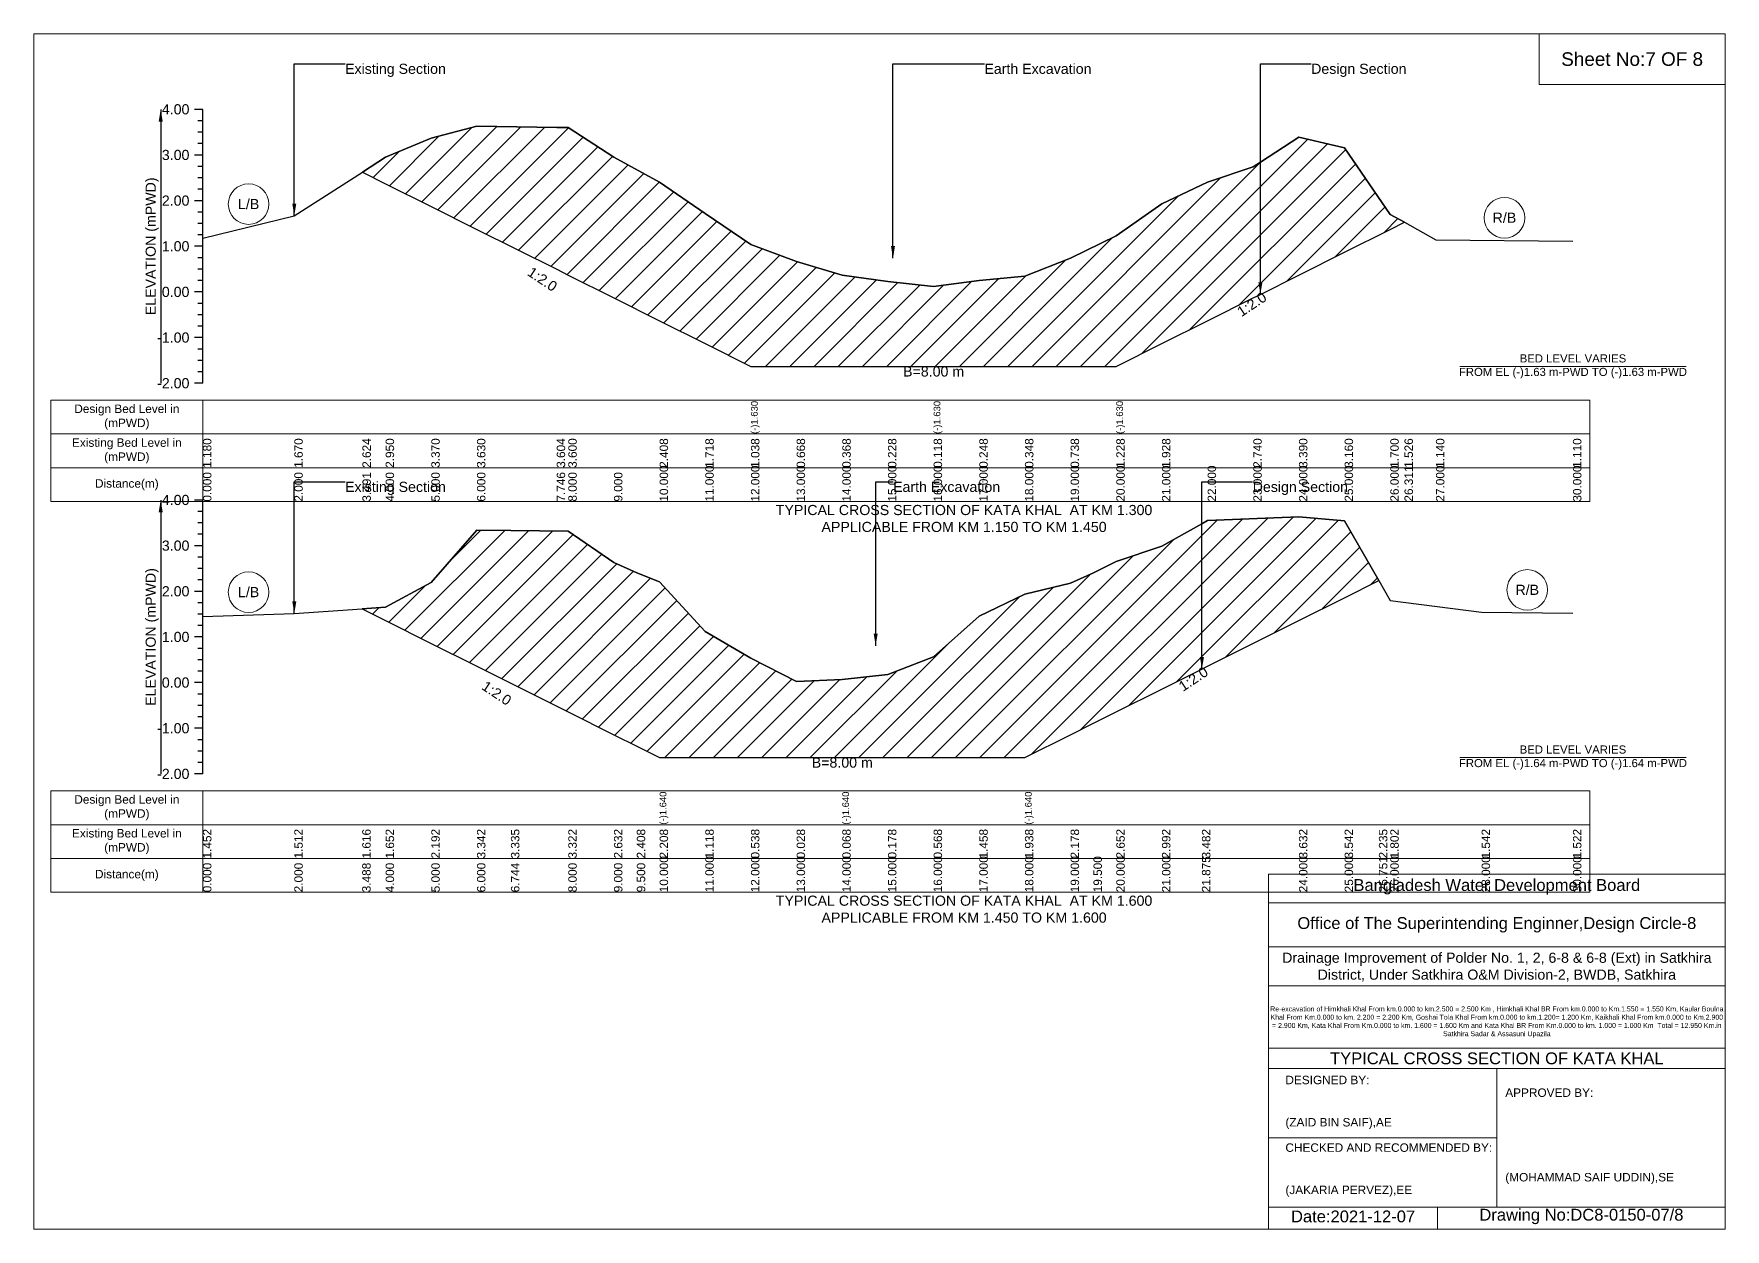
# Model space of a CAD drawing. Header units: inches. Extents: x 91000 to 628000, y -5656 to 0.
# Drawn here: x 540000 to 548000, y -5656 to 0 of the extents above; entities that cross this region are included whole.
import ezdxf

# ---------------------------------------------------------------- set-up
doc = ezdxf.new("R2010")
doc.units = ezdxf.units.IN
doc.header["$LTSCALE"] = 7
doc.header["$MEASUREMENT"] = 0
for name, color, linetype, lineweight in [('Cross section Data Border', 7, 'Continuous', 9), ('Cross Section Labels', 7, 'Continuous', 9), ('Existing_Bed_Level for Xsection', 7, 'Continuous', 25)]:
    doc.layers.add(name, color=color, linetype=linetype, lineweight=lineweight)
doc.styles.get("Standard").update_dxf_attribs({"font": 'arial.ttf'})
doc.dimstyles.get("Standard").update_dxf_attribs({"dimtxt": 0.18, "dimasz": 0.18, "dimexe": 0.18, "dimexo": 0.0625, "dimgap": 0.09, "dimtad": 0, "dimtih": 1, "dimtoh": 1, "dimdec": 4, "dimzin": 0, "dimdsep": 46, "dimtxsty": 'Standard', "dimcen": 0.09, "dimadec": 0, "dimazin": 0, "dimtfac": 1, "dimtdec": 4, "dimtofl": 0, "dimtmove": 0, "dimatfit": 3, "dimfxl": 1, "dimtolj": 1, "dimtzin": 0, "dimarcsym": 0})

msp = doc.modelspace()

# ---------------------------------------------------------------- hatches: boundary and pattern name
at = {"layer": 'Existing_Bed_Level for Xsection'}
h = msp.add_hatch(dxfattribs=at)
h.set_pattern_fill('ANSI31', color=256, scale=648, style=0)
h.paths.add_polyline_path([(541554.1, -654.6), (541664, -709.6), (541880, -817.6), (542096, -925.6), (542473.1, -1114.1), (542528, -1141.6), (542744, -1249.6), (542960, -1357.6), (543176, -1465.6), (543392, -1573.6), (543608, -1573.6), (543824, -1573.6), (544040, -1573.6), (544256, -1573.6), (544472, -1573.6), (544688, -1573.6), (544904, -1573.6), (545120, -1573.6), (545336, -1465.6), (545552, -1357.6), (545768, -1249.6), (545801.6, -1232.8), (545984, -1141.6), (546200, -1033.6), (546416, -925.6), (546483.2, -891.9), (546416, -854.3), (546200, -538.9), (545984, -489.2), (545801.6, -607.8), (545768, -629.6), (545552, -701.4), (545336, -805), (545120, -956.2), (544904, -1062.1), (544688, -1146.3), (544472, -1167.9), (544256, -1196), (544040, -1172.2), (543824, -1142), (543608, -1077.2), (543392, -997.3), (543176, -850.4), (542960, -701.4), (542744, -584.3), (542528, -443.9), (542473.1, -443.1), (542096, -437.4), (541880, -493.6), (541664, -584.3)])
h = msp.add_hatch(dxfattribs=at)
h.set_pattern_fill('ANSI31', color=256, scale=648, style=0)
h.paths.add_polyline_path([(541553.3, -2721), (541664, -2776.3), (541880, -2884.3), (542096, -2992.3), (542256.7, -3072.6), (542528, -3208.3), (542744, -3316.3), (542852, -3370.3), (542960, -3424.3), (543176, -3424.3), (543392, -3424.3), (543608, -3424.3), (543824, -3424.3), (544040, -3424.3), (544256, -3424.3), (544472, -3424.3), (544688, -3424.3), (544904, -3316.3), (545012, -3262.3), (545120, -3208.3), (545336, -3100.3), (545525.1, -3005.7), (545552, -2992.3), (545984, -2776.3), (546200, -2668.3), (546362.2, -2587.2), (546200, -2305), (545984, -2285.5), (545552, -2302.8), (545525.1, -2317.9), (545336, -2423.8), (545120, -2497.2), (545012, -2549.9), (544904, -2599.6), (544688, -2651.4), (544472, -2755.1), (544256, -2947.4), (544040, -3031.6), (543824, -3055.4), (543608, -3064), (543392, -2953.8), (543176, -2828.6), (542960, -2593.1), (542852, -2549.9), (542744, -2501.5), (542528, -2352.5), (542256.7, -2349.8), (542096, -2348.2), (541880, -2596.6), (541664, -2713.2)])

# ---------------------------------------------------------------- linework, layer by layer
at = {"layer": 'Cross section Data Border'}
for points in [[(540080, -1733.5), (547360, -1733.5), (547360, -2213.5), (540080, -2213.5)], [(540080, -3582), (547360, -3582), (547360, -4062), (540080, -4062)]]:
    msp.add_lwpolyline(points, close=True, dxfattribs=at)
for points in [[(540800, -1733.5), (540800, -2213.5)], [(540080, -1893.5), (547360, -1893.5)], [(540080, -2053.5), (547360, -2053.5)], [(540800, -3582), (540800, -4062)], [(540080, -3742), (547360, -3742)], [(540080, -3902), (547360, -3902)]]:
    msp.add_lwpolyline(points, dxfattribs=at)
at = {"layer": 'Cross Section Labels'}
for points in [[(540000, 0), (548000, 0), (548000, -5656), (540000, -5656)], [(547120, 0), (548000, 0), (548000, -240), (547120, -240)]]:
    msp.add_lwpolyline(points, close=True, dxfattribs=at)
for points in [[(546744.2, -1573.6), (547815.8, -1573.6)], [(546744.2, -3424.3), (547815.8, -3424.3)], [(545840, -5656), (545840, -3976), (548000, -3976)], [(545840, -4112), (548000, -4112)], [(545840, -4320), (548000, -4320)], [(545840, -4504), (548000, -4504)], [(545840, -4800), (548000, -4800)], [(545840, -4896), (548000, -4896)], [(546920, -4896), (546920, -5552)], [(545840, -5224), (546920, -5224)], [(545840, -5552), (548000, -5552)], [(546640, -5552), (546640, -5656)]]:
    msp.add_lwpolyline(points, dxfattribs=at)
for centre in [(541016, -805.7), (546956, -870.5), (541016, -2641.9), (547064, -2631.1)]:
    msp.add_circle(centre, 96, dxfattribs=at)
at = {"layer": 'Existing_Bed_Level for Xsection'}
for points in [[(540800, -357.5), (540760, -357.5)], [(540800, -1653.5), (540800, -1437.5), (540800, -1221.5), (540800, -1005.5), (540800, -789.5), (540800, -573.5), (540800, -357.5)], [(540800, -411.5), (540776, -411.5)], [(540800, -465.5), (540776, -465.5)], [(540800, -966.6), (541232, -860.8), (541554.1, -654.6), (541664, -584.3), (541880, -493.6), (542096, -437.4), (542473.1, -443.1), (542528, -443.9), (542744, -584.3), (542960, -701.4), (543176, -850.4), (543392, -997.3), (543392, -997.3), (543608, -1077.2), (543824, -1142), (544040, -1172.2), (544256, -1196), (544256, -1196), (544472, -1167.9), (544688, -1146.3), (544904, -1062.1), (545120, -956.2), (545120, -956.2), (545336, -805), (545552, -701.4), (545768, -629.6), (545801.6, -607.8), (545984, -489.2), (546200, -538.9), (546416, -854.3), (546483.2, -891.9), (546632, -975.2), (547280, -981.7)], [(540800, -519.5), (540776, -519.5)], [(540800, -573.5), (540760, -573.5)], [(540800, -627.5), (540776, -627.5)], [(540800, -681.5), (540776, -681.5)], [(540800, -789.5), (540760, -789.5)], [(540800, -735.5), (540776, -735.5)], [(540800, -843.5), (540776, -843.5)], [(540800, -897.5), (540776, -897.5)], [(540800, -951.5), (540776, -951.5)], [(540800, -1005.5), (540760, -1005.5)], [(540800, -1059.5), (540776, -1059.5)], [(540800, -1113.5), (540776, -1113.5)], [(540800, -1167.5), (540776, -1167.5)], [(540800, -1221.5), (540760, -1221.5)], [(540800, -1275.5), (540776, -1275.5)], [(540800, -1329.5), (540776, -1329.5)], [(540800, -1437.5), (540760, -1437.5)], [(540800, -1383.5), (540776, -1383.5)], [(540800, -1491.5), (540776, -1491.5)], [(540800, -1545.5), (540776, -1545.5)], [(540800, -1599.5), (540776, -1599.5)], [(540800, -1653.5), (540760, -1653.5)], [(540800, -2206), (540760, -2206)], [(540800, -3502), (540800, -3286), (540800, -3070), (540800, -2854), (540800, -2638), (540800, -2422), (540800, -2206)], [(540800, -2260), (540776, -2260)], [(540800, -2314), (540776, -2314)], [(540800, -2756.4), (541232, -2743.5), (541553.3, -2721), (541664, -2713.2), (541880, -2596.6), (542096, -2348.2), (542256.7, -2349.8), (542528, -2352.5), (542744, -2501.5), (542852, -2549.9), (542960, -2593.1), (542960, -2593.1), (543176, -2828.6), (543392, -2953.8), (543608, -3064), (543824, -3055.4), (543824, -3055.4), (544040, -3031.6), (544256, -2947.4), (544472, -2755.1), (544688, -2651.4), (544688, -2651.4), (544904, -2599.6), (545012, -2549.9), (545120, -2497.2), (545336, -2423.8), (545525.1, -2317.9), (545552, -2302.8), (545984, -2285.5), (546200, -2305), (546362.2, -2587.2), (546416, -2680.8), (546848, -2737), (547280, -2741.3)], [(540800, -2368), (540776, -2368)], [(540800, -2422), (540760, -2422)], [(540800, -2476), (540776, -2476)], [(540800, -2530), (540776, -2530)], [(540800, -2638), (540760, -2638)], [(540800, -2584), (540776, -2584)], [(540800, -2692), (540776, -2692)], [(540800, -2746), (540776, -2746)], [(540800, -2854), (540760, -2854)], [(540800, -2800), (540776, -2800)], [(540800, -2908), (540776, -2908)], [(540800, -2962), (540776, -2962)], [(540800, -3016), (540776, -3016)], [(540800, -3070), (540760, -3070)], [(540800, -3124), (540776, -3124)], [(540800, -3178), (540776, -3178)], [(540800, -3232), (540776, -3232)], [(540800, -3286), (540760, -3286)], [(540800, -3340), (540776, -3340)], [(540800, -3394), (540776, -3394)], [(540800, -3502), (540760, -3502)], [(540800, -3448), (540776, -3448)]]:
    msp.add_lwpolyline(points, dxfattribs=at)
for points in [[(541554.1, -654.6), (541554.1, -654.6), (541664, -709.6), (541880, -817.6), (542096, -925.6), (542473.1, -1114.1), (542528, -1141.6), (542744, -1249.6), (542960, -1357.6), (543176, -1465.6), (543392, -1573.6), (543392, -1573.6), (543608, -1573.6), (543824, -1573.6), (544040, -1573.6), (544256, -1573.6), (544256, -1573.6), (544472, -1573.6), (544688, -1573.6), (544904, -1573.6), (545120, -1573.6), (545120, -1573.6), (545336, -1465.6), (545552, -1357.6), (545768, -1249.6), (545801.6, -1232.8), (545984, -1141.6), (546200, -1033.6), (546416, -925.6), (546483.2, -891.9), (546483.2, -891.9), (546483.2, -891.9), (546416, -854.3), (546200, -538.9), (545984, -489.2), (545801.6, -607.8), (545768, -629.6), (545552, -701.4), (545336, -805), (545120, -956.2), (545120, -956.2), (544904, -1062.1), (544688, -1146.3), (544472, -1167.9), (544256, -1196), (544256, -1196), (544040, -1172.2), (543824, -1142), (543608, -1077.2), (543392, -997.3), (543392, -997.3), (543176, -850.4), (542960, -701.4), (542744, -584.3), (542528, -443.9), (542473.1, -443.1), (542096, -437.4), (541880, -493.6), (541664, -584.3), (541554.1, -654.6)], [(541553.3, -2721), (541553.3, -2721), (541664, -2776.3), (541880, -2884.3), (542096, -2992.3), (542256.7, -3072.6), (542528, -3208.3), (542744, -3316.3), (542852, -3370.3), (542960, -3424.3), (542960, -3424.3), (543176, -3424.3), (543392, -3424.3), (543608, -3424.3), (543824, -3424.3), (543824, -3424.3), (544040, -3424.3), (544256, -3424.3), (544472, -3424.3), (544688, -3424.3), (544688, -3424.3), (544904, -3316.3), (545012, -3262.3), (545120, -3208.3), (545336, -3100.3), (545525.1, -3005.7), (545552, -2992.3), (545984, -2776.3), (546200, -2668.3), (546362.2, -2587.2), (546362.2, -2587.2), (546362.2, -2587.2), (546200, -2305), (545984, -2285.5), (545552, -2302.8), (545525.1, -2317.9), (545336, -2423.8), (545120, -2497.2), (545012, -2549.9), (544904, -2599.6), (544688, -2651.4), (544688, -2651.4), (544472, -2755.1), (544256, -2947.4), (544040, -3031.6), (543824, -3055.4), (543824, -3055.4), (543608, -3064), (543392, -2953.8), (543176, -2828.6), (542960, -2593.1), (542960, -2593.1), (542852, -2549.9), (542744, -2501.5), (542528, -2352.5), (542256.7, -2349.8), (542096, -2348.2), (541880, -2596.6), (541664, -2713.2), (541553.3, -2721)]]:
    msp.add_lwpolyline(points, close=True, dxfattribs=at)

# ---------------------------------------------------------------- texts
at = {"layer": 'Cross section Data Border', "char_height": 40, "width": 640, "attachment_point": 5}
for s, insert in [('Design Bed Level in (mPWD)', (540440, -1813.5)), ('Existing Bed Level in (mPWD)', (540440, -1973.5)), ('Distance(m)', (540440, -2133.5)), ('Design Bed Level in (mPWD)', (540440, -3662)), ('Existing Bed Level in (mPWD)', (540440, -3822)), ('Distance(m)', (540440, -3982))]:
    msp.add_mtext(s, dxfattribs=dict(at, insert=insert))
at = {"layer": 'Cross Section Labels'}
for s, insert, char_height, attachment_point in [('Existing Section', (541472, -141.5), 48, 1), ('Earth Excavation', (544496, -141.5), 48, 1), ('Design Section', (546041.6, -141.5), 48, 1), ('Sheet No:7 OF 8', (547560, -120), 64, 5), ('L/B', (541016, -805.7), 48, 5), ('R/B', (546956, -870.5), 48, 5), ('BED LEVEL VARIES ^JFROM EL (-)1.63 m-PWD TO (-)1.63 m-PWD', (547280, -1573.6), 38.4, 5), ('B=8.00 m', (544256, -1573.6), 48, 2), ('Existing Section', (541472, -2119.6), 48, 1), ('Earth Excavation', (544064, -2119.6), 48, 1), ('Design Section', (545765.1, -2119.6), 48, 1), ('TYPICAL CROSS SECTION OF KATA KHAL  AT KM 1.300^JAPPLICABLE FROM KM 1.150 TO KM 1.450', (544400, -2293.5), 48, 5), ('L/B', (541016, -2641.9), 48, 5), ('R/B', (547064, -2631.1), 48, 5), ('B=8.00 m', (543824, -3424.3), 48, 2), ('BED LEVEL VARIES ^JFROM EL (-)1.64 m-PWD TO (-)1.64 m-PWD', (547280, -3424.3), 38.4, 5), ('Bangladesh Water Development Board', (546920, -4036), 56, 5), ('TYPICAL CROSS SECTION OF KATA KHAL  AT KM 1.600^JAPPLICABLE FROM KM 1.450 TO KM 1.600', (544400, -4142), 48, 5), ('Office of The Superintending Enginner,Design Circle-8', (546920, -4216), 56, 5)]:
    msp.add_mtext(s, dxfattribs=dict(at, insert=insert, char_height=char_height, attachment_point=attachment_point))
at = {"layer": 'Cross Section Labels', "char_height": 48, "attachment_point": 2}
for insert, rotation in [((542419.1, -1141.1), 326.30993), ((545747.6, -1259.8), 33.69007), ((545471.1, -3032.7), 33.69007), ((542202.7, -3099.6), 326.30993)]:
    msp.add_mtext('1:2.0', dxfattribs=dict(at, insert=insert, rotation=rotation))
at = {"layer": 'Cross Section Labels'}
for s, insert, char_height, width, attachment_point in [('Drainage Improvement of Polder No. 1, 2, 6-8 & 6-8 (Ext) in Satkhira District, Under Satkhira O&M Division-2, BWDB, Satkhira', (546920, -4416), 48, 2240, 5), ('Re-excavation of Himkhali Khal From km.0.000 to km.2.500 = 2.500 Km , Himkhali Khal BR From km.0.000 to Km.1.550 = 1.550 Km, Kaular Boulna Khal From Km.0.000 to km. 2.200 = 2.200 Km, Goshai Tola Khal From km.0.000 to km.1.200= 1.200 Km, Kaikhali Khal From km.0.000 to Km.2.900 = 2.900 Km, Kata Khal From Km.0.000 to km. 1.600 = 1.600 Km and Kata Khal BR From Km.0.000 to km. 1.000 = 1.000 Km  Total = 12.950 Km.in Satkhira Sadar & Assasuni Upazila', (546920, -4676), 23.4814, 2160, 5), ('TYPICAL CROSS SECTION OF KATA KHAL ', (546920, -4848), 56, 2240, 5), ('DESIGNED BY:^J^J^J(ZAID BIN SAIF),AE', (545920, -5056), 40, 1120, 4), ('APPROVED BY:^J^J^J^J^J^J(MOHAMMAD SAIF UDDIN),SE', (546960, -5216), 40, 1120, 4), ('CHECKED AND RECOMMENDED BY:^J^J^J(JAKARIA PERVEZ),EE', (545920, -5376), 40, 1120, 4), ('Date:2021-12-07', (546240, -5596), 56, 1120, 5), ('Drawing No:DC8-0150-07/8', (547320, -5596), 56, 1760, 5)]:
    msp.add_mtext(s, dxfattribs=dict(at, insert=insert, char_height=char_height, width=width, attachment_point=attachment_point))
at = {"layer": 'Existing_Bed_Level for Xsection', "char_height": 48, "attachment_point": 6}
for s, insert in [('4.00', (540736, -357.5)), ('3.00', (540736, -573.5)), ('2.00', (540736, -789.5)), ('1.00', (540736, -1005.5)), ('0.00', (540736, -1221.5)), ('-1.00', (540736, -1437.5)), ('-2.00', (540736, -1653.5)), ('4.00', (540736, -2206)), ('3.00', (540736, -2422)), ('2.00', (540736, -2638)), ('1.00', (540736, -2854)), ('0.00', (540736, -3070)), ('-1.00', (540736, -3286)), ('-2.00', (540736, -3502))]:
    msp.add_mtext(s, dxfattribs=dict(at, insert=insert))
at = {"layer": 'Existing_Bed_Level for Xsection', "rotation": 90}
for s, insert, char_height, attachment_point in [('ELEVATION (mPWD)', (540560, -1005.5), 48, 5), ('(-)1.630', (543392, -1893.5), 32, 1), ('(-)1.630', (544256, -1893.5), 32, 1), ('(-)1.630', (545120, -1893.5), 32, 1), ('1.180', (540800, -2053.5), 40, 1), ('1.670', (541232, -2053.5), 40, 1), ('2.624', (541554.1, -2053.5), 40, 1), ('2.950', (541664, -2053.5), 40, 1), ('3.370', (541880, -2053.5), 40, 1), ('3.630', (542096, -2053.5), 40, 1), ('3.604', (542473.1, -2053.5), 40, 1), ('3.600', (542528, -2053.5), 40, 1), ('2.408', (542960, -2053.5), 40, 1), ('1.718', (543176, -2053.5), 40, 1), ('1.038', (543392, -2053.5), 40, 1), ('0.668', (543608, -2053.5), 40, 1), ('0.368', (543824, -2053.5), 40, 1), ('0.228', (544040, -2053.5), 40, 1), ('0.118', (544256, -2053.5), 40, 1), ('0.248', (544472, -2053.5), 40, 1), ('0.348', (544688, -2053.5), 40, 1), ('0.738', (544904, -2053.5), 40, 1), ('1.228', (545120, -2053.5), 40, 1), ('1.928', (545336, -2053.5), 40, 1), ('2.740', (545768, -2053.5), 40, 1), ('3.390', (545984, -2053.5), 40, 1), ('3.160', (546200, -2053.5), 40, 1), ('1.700', (546416, -2053.5), 40, 1), ('1.526', (546483.2, -2053.5), 40, 1), ('1.140', (546632, -2053.5), 40, 1), ('1.110', (547280, -2053.5), 40, 1), ('0.000', (540800, -2213.5), 40, 1), ('2.000', (541232, -2213.5), 40, 1), ('3.491', (541554.1, -2213.5), 40, 1), ('4.000', (541664, -2213.5), 40, 1), ('5.000', (541880, -2213.5), 40, 1), ('6.000', (542096, -2213.5), 40, 1), ('7.746', (542473.1, -2213.5), 40, 1), ('8.000', (542528, -2213.5), 40, 1), ('9.000', (542744, -2213.5), 40, 1), ('10.000', (542960, -2213.5), 40, 1), ('11.000', (543176, -2213.5), 40, 1), ('12.000', (543392, -2213.5), 40, 1), ('13.000', (543608, -2213.5), 40, 1), ('14.000', (543824, -2213.5), 40, 1), ('15.000', (544040, -2213.5), 40, 1), ('16.000', (544256, -2213.5), 40, 1), ('17.000', (544472, -2213.5), 40, 1), ('18.000', (544688, -2213.5), 40, 1), ('19.000', (544904, -2213.5), 40, 1), ('20.000', (545120, -2213.5), 40, 1), ('21.000', (545336, -2213.5), 40, 1), ('22.000', (545552, -2213.5), 40, 1), ('23.000', (545768, -2213.5), 40, 1), ('24.000', (545984, -2213.5), 40, 1), ('25.000', (546200, -2213.5), 40, 1), ('26.000', (546416, -2213.5), 40, 1), ('26.311', (546483.2, -2213.5), 40, 1), ('27.000', (546632, -2213.5), 40, 1), ('30.000', (547280, -2213.5), 40, 1), ('ELEVATION (mPWD)', (540560, -2854), 48, 5), ('(-)1.640', (542960, -3742), 32, 1), ('(-)1.640', (543824, -3742), 32, 1), ('(-)1.640', (544688, -3742), 32, 1), ('1.452', (540800, -3902), 40, 1), ('1.512', (541232, -3902), 40, 1), ('1.616', (541553.3, -3902), 40, 1), ('1.652', (541664, -3902), 40, 1), ('2.192', (541880, -3902), 40, 1), ('3.342', (542096, -3902), 40, 1), ('3.335', (542256.7, -3902), 40, 1), ('3.322', (542528, -3902), 40, 1), ('2.632', (542744, -3902), 40, 1), ('2.408', (542852, -3902), 40, 1), ('2.208', (542960, -3902), 40, 1), ('1.118', (543176, -3902), 40, 1), ('0.538', (543392, -3902), 40, 1), ('0.028', (543608, -3902), 40, 1), ('0.068', (543824, -3902), 40, 1), ('0.178', (544040, -3902), 40, 1), ('0.568', (544256, -3902), 40, 1), ('1.458', (544472, -3902), 40, 1), ('1.938', (544688, -3902), 40, 1), ('2.178', (544904, -3902), 40, 1), ('2.652', (545120, -3902), 40, 1), ('2.992', (545336, -3902), 40, 1), ('3.482', (545525.1, -3902), 40, 1), ('3.632', (545984, -3902), 40, 1), ('3.542', (546200, -3902), 40, 1), ('2.235', (546362.2, -3902), 40, 1), ('1.802', (546416, -3902), 40, 1), ('1.542', (546848, -3902), 40, 1), ('1.522', (547280, -3902), 40, 1), ('10.000', (542960, -4062), 40, 1), ('11.000', (543176, -4062), 40, 1), ('12.000', (543392, -4062), 40, 1), ('13.000', (543608, -4062), 40, 1), ('14.000', (543824, -4062), 40, 1), ('15.000', (544040, -4062), 40, 1), ('16.000', (544256, -4062), 40, 1), ('17.000', (544472, -4062), 40, 1), ('18.000', (544688, -4062), 40, 1), ('19.000', (544904, -4062), 40, 1), ('19.500', (545012, -4062), 40, 1), ('20.000', (545120, -4062), 40, 1), ('21.000', (545336, -4062), 40, 1), ('21.875', (545525.1, -4062), 40, 1), ('24.000', (545984, -4062), 40, 1), ('25.000', (546200, -4062), 40, 1), ('25.751', (546362.2, -4062), 40, 1), ('26.000', (546416, -4062), 40, 1), ('28.000', (546848, -4062), 40, 1), ('30.000', (547280, -4062), 40, 1), ('0.000', (540800, -4062), 40, 1), ('2.000', (541232, -4062), 40, 1), ('3.488', (541553.3, -4062), 40, 1), ('4.000', (541664, -4062), 40, 1), ('5.000', (541880, -4062), 40, 1), ('6.000', (542096, -4062), 40, 1), ('6.744', (542256.7, -4062), 40, 1), ('8.000', (542528, -4062), 40, 1), ('9.000', (542744, -4062), 40, 1), ('9.500', (542852, -4062), 40, 1)]:
    msp.add_mtext(s, dxfattribs=dict(at, insert=insert, char_height=char_height, attachment_point=attachment_point))

# ---------------------------------------------------------------- leaders
at = {"layer": 'Cross Section Labels', "annotation_type": 0, "has_hookline": 1, "hookline_direction": 0}
for points, text_width in [([(541232, -860.8), (541232, -141.5), (541471.9, -141.5)], 467.2), ([(544063.8, -1062.2), (544063.8, -141.5), (544495.9, -141.5)], 497), ([(545801.6, -1232.8), (545801.6, -141.5), (546041.5, -141.5)], 441.2), ([(541232, -2743.5), (541232, -2119.6), (541471.9, -2119.6)], 467.2), ([(543981.9, -2895.4), (543981.9, -2119.6), (544063.9, -2119.6)], 497), ([(545525.1, -3005.7), (545525.1, -2119.6), (545765, -2119.6)], 441.2)]:
    msp.add_leader(points, dimstyle='Standard', override={"dimasz": 57.6}, dxfattribs=dict(at, text_width=text_width))
at = {"layer": 'Existing_Bed_Level for Xsection'}
for points in [[(540600, -357.5), (540600, -1653.5)], [(540600, -2206), (540600, -3502)]]:
    msp.add_leader(points, dimstyle='Standard', override={"dimasz": 57.6}, dxfattribs=at)

doc.saveas('drawing.dxf')
